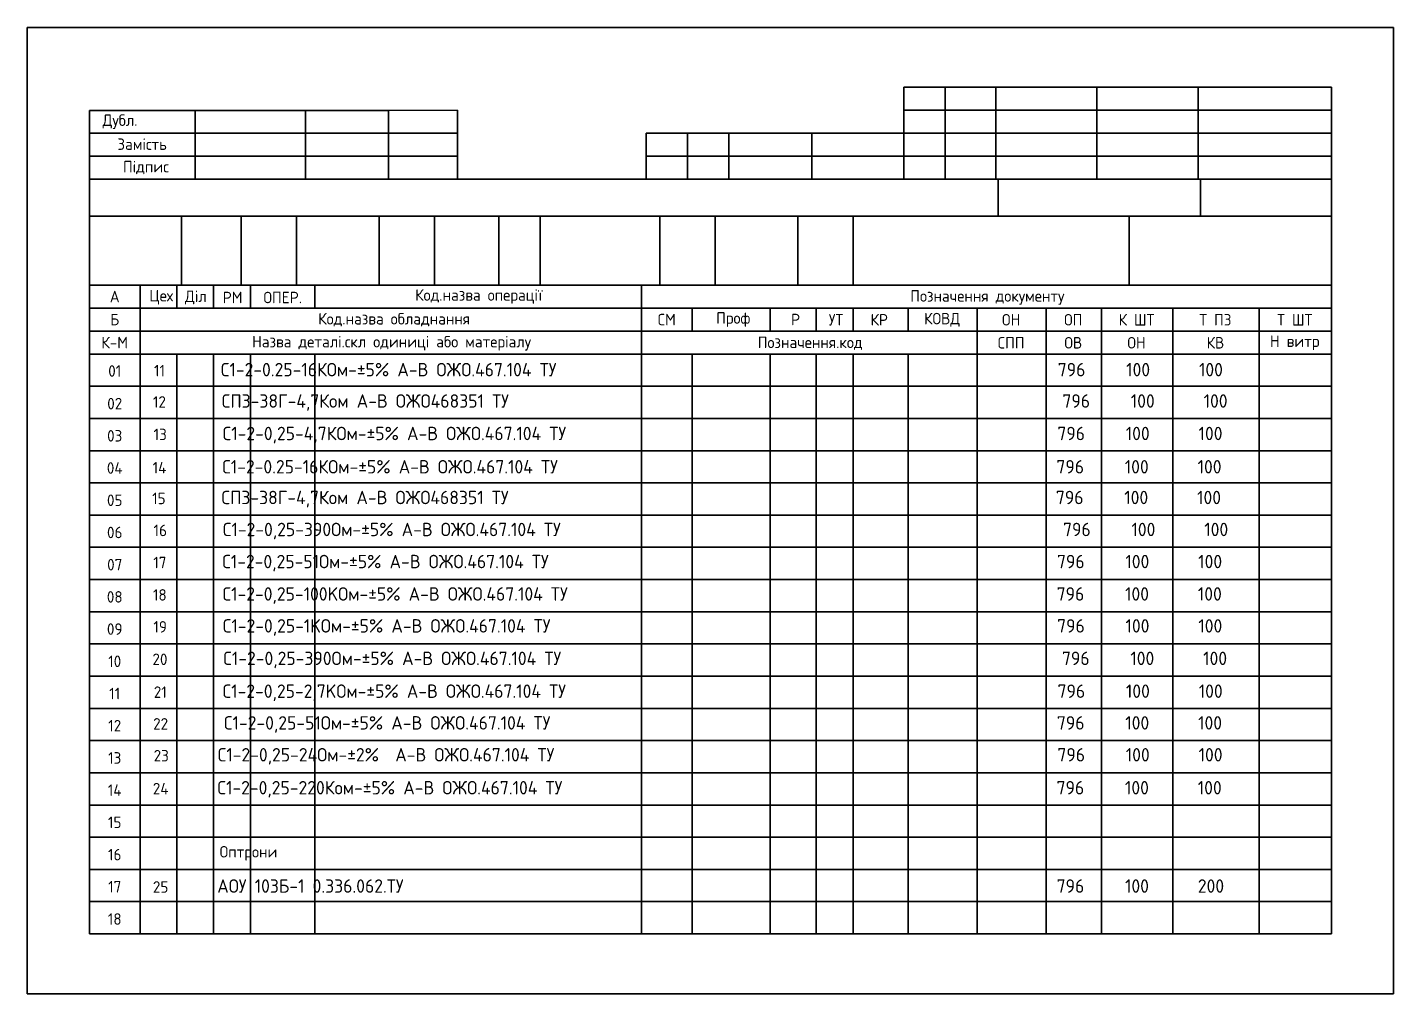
# Model space of a CAD drawing. Header units: millimetres. Extents: x -666 to 353, y -2321 to 561.
# Drawn here: x 52.7 to 349.7, y -1357.7 to -1147.7 of the extents above; entities that cross this region are included whole.
import ezdxf

# ---------------------------------------------------------------- set-up
doc = ezdxf.new("R2010")
doc.units = ezdxf.units.MM
doc.layers.get('0').update_dxf_attribs({"lineweight": 35})
doc.layers.add('Текст', color=7, linetype='Continuous')
doc.styles.get("Standard").update_dxf_attribs({"font": 'GOST_B.TTF'})

# ---------------------------------------------------------------- blocks, each defined once
blk = doc.blocks.new('*U6')
for p, q in [((11, 0), (270, 0)), ((11, 0), (11, -7)), ((120, 0), (120, -7)), ((131, 0), (131, -7)), ((148, 0), (148, -7)), ((158, 0), (158, -7)), ((166, 0), (166, -7)), ((178, 0), (178, -7)), ((193, 0), (193, -7)), ((208, 0), (208, -7)), ((220, 0), (220, -7)), ((235.5, 0), (235.5, -7)), ((254.3, 0), (254.3, -7)), ((270, 0), (270, -7)), ((270, -7), (11, -7))]:
    blk.add_line(p, q)

msp = doc.modelspace()

# ---------------------------------------------------------------- linework, layer by layer
for p, q in [((52.68, -1357.68), (52.68, -1147.68)), ((52.68, -1147.68), (349.68, -1147.68)), ((349.68, -1147.68), (349.68, -1357.68)), ((252.18, -1160.68), (243.18, -1160.68)), ((243.18, -1160.68), (243.18, -1170.68)), ((263.18, -1160.68), (252.18, -1160.68)), ((252.18, -1160.68), (252.18, -1180.68)), ((285.18, -1160.68), (263.18, -1160.68)), ((263.18, -1160.68), (263.18, -1180.68)), ((307.18, -1160.68), (285.18, -1160.68)), ((285.18, -1160.68), (285.18, -1180.68)), ((336.18, -1160.68), (307.18, -1160.68)), ((307.18, -1160.68), (307.18, -1180.68)), ((336.18, -1180.68), (336.18, -1160.68)), ((66.18, -1165.73), (89.18, -1165.73)), ((66.18, -1180.68), (66.18, -1165.73)), ((89.18, -1165.73), (113.18, -1165.73)), ((89.18, -1165.73), (89.18, -1180.68)), ((113.18, -1165.73), (131.18, -1165.73)), ((113.18, -1165.73), (113.18, -1180.68)), ((131.18, -1165.73), (146.18, -1165.68)), ((131.18, -1165.73), (131.18, -1180.68)), ((146.18, -1165.68), (146.18, -1170.68)), ((243.18, -1165.68), (336.18, -1165.68)), ((146.18, -1170.68), (66.18, -1170.68)), ((146.18, -1170.68), (146.18, -1175.68)), ((196.18, -1170.68), (187.18, -1170.68)), ((187.18, -1170.68), (187.18, -1180.68)), ((205.18, -1170.68), (196.18, -1170.68)), ((196.18, -1170.68), (196.18, -1180.68)), ((223.18, -1170.68), (205.18, -1170.68)), ((205.18, -1170.68), (205.18, -1180.68)), ((243.18, -1170.68), (223.18, -1170.68)), ((223.18, -1170.68), (223.18, -1180.68)), ((336.18, -1170.68), (243.18, -1170.68)), ((243.18, -1170.68), (243.18, -1180.68)), ((146.18, -1175.68), (66.18, -1175.68)), ((146.18, -1175.68), (146.18, -1180.68)), ((187.18, -1175.68), (336.18, -1175.68)), ((146.18, -1180.68), (66.18, -1180.68)), ((66.18, -1180.68), (336.18, -1180.68)), ((66.18, -1180.68), (66.18, -1188.68)), ((263.68, -1188.68), (263.68, -1180.68)), ((307.68, -1188.68), (307.68, -1180.68)), ((336.18, -1188.68), (336.18, -1180.68)), ((66.18, -1188.68), (336.18, -1188.68)), ((66.18, -1188.68), (66.18, -1193.68)), ((86.18, -1188.68), (86.18, -1203.68)), ((99.18, -1188.68), (99.18, -1203.68)), ((111.18, -1188.68), (111.18, -1203.68)), ((129.18, -1188.68), (129.18, -1203.68)), ((141.18, -1188.68), (141.18, -1203.68)), ((155.18, -1188.68), (155.18, -1203.68)), ((164.18, -1188.68), (164.18, -1203.68)), ((190.18, -1188.68), (190.18, -1203.68)), ((202.18, -1188.68), (202.18, -1203.68)), ((220.18, -1188.68), (220.18, -1203.68)), ((232.18, -1188.68), (232.18, -1203.68)), ((292.18, -1188.68), (292.18, -1203.68)), ((336.18, -1203.68), (336.18, -1188.68)), ((66.18, -1193.68), (66.18, -1198.68)), ((66.18, -1198.68), (66.18, -1203.68)), ((66.18, -1203.68), (336.18, -1203.68)), ((66.18, -1203.68), (66.18, -1208.68)), ((77.18, -1203.68), (77.18, -1218.68)), ((85.18, -1203.68), (85.18, -1208.68)), ((93.18, -1203.68), (93.18, -1208.68)), ((101.18, -1203.68), (101.18, -1208.68)), ((115.18, -1203.68), (115.18, -1208.68)), ((186.18, -1203.68), (186.18, -1208.68)), ((336.18, -1218.68), (336.18, -1203.68)), ((66.18, -1208.68), (336.18, -1208.68)), ((66.18, -1208.68), (66.18, -1218.68)), ((186.18, -1208.68), (186.18, -1213.68)), ((197.18, -1208.68), (197.18, -1213.68)), ((214.18, -1208.68), (214.18, -1213.68)), ((224.18, -1208.68), (224.18, -1213.68)), ((232.18, -1208.68), (232.18, -1213.68)), ((244.18, -1208.68), (244.18, -1213.68)), ((259.18, -1208.68), (259.18, -1213.68)), ((274.18, -1208.68), (274.18, -1213.68)), ((286.18, -1208.68), (286.18, -1213.68)), ((301.68, -1208.68), (301.68, -1213.68)), ((320.48, -1208.68), (320.48, -1213.68)), ((336.18, -1213.68), (66.18, -1213.68)), ((186.18, -1213.68), (186.18, -1218.68)), ((259.18, -1213.68), (259.18, -1218.68)), ((274.18, -1213.68), (274.18, -1218.68)), ((286.18, -1213.68), (286.18, -1218.68)), ((301.68, -1213.68), (301.68, -1218.68)), ((320.48, -1213.68), (320.48, -1218.68)), ((66.18, -1218.68), (336.18, -1218.68)), ((66.18, -1218.68), (66.18, -1344.68)), ((77.18, -1218.68), (77.18, -1344.68)), ((85.18, -1218.68), (85.18, -1232.68)), ((93.18, -1218.68), (93.18, -1232.68)), ((101.18, -1218.68), (101.18, -1232.68)), ((115.18, -1218.68), (115.18, -1232.68)), ((77.18, -1225.68), (66.18, -1225.68)), ((66.18, -1225.68), (336.18, -1225.68)), ((66.18, -1232.68), (66.18, -1225.68)), ((77.18, -1225.68), (77.18, -1232.68)), ((186.18, -1225.68), (186.18, -1232.68)), ((197.18, -1225.68), (197.18, -1232.68)), ((214.18, -1225.68), (214.18, -1232.68)), ((224.18, -1225.68), (224.18, -1232.68)), ((232.18, -1225.68), (232.18, -1232.68)), ((244.18, -1225.68), (244.18, -1232.68)), ((259.18, -1225.68), (259.18, -1232.68)), ((274.18, -1225.68), (274.18, -1232.68)), ((286.18, -1225.68), (286.18, -1232.68)), ((301.68, -1225.68), (301.68, -1232.68)), ((320.48, -1225.68), (320.48, -1232.68)), ((336.18, -1225.68), (336.18, -1232.68)), ((77.18, -1232.68), (66.18, -1232.68)), ((77.18, -1232.68), (66.18, -1232.68)), ((336.18, -1232.68), (66.18, -1232.68)), ((66.18, -1232.68), (336.18, -1232.68)), ((66.18, -1239.68), (66.18, -1232.68)), ((77.18, -1232.68), (77.18, -1239.68)), ((85.18, -1232.68), (85.18, -1239.68)), ((93.18, -1232.68), (93.18, -1239.68)), ((101.18, -1232.68), (101.18, -1239.68)), ((115.18, -1232.68), (115.18, -1239.68)), ((186.18, -1232.68), (186.18, -1239.68)), ((197.18, -1232.68), (197.18, -1239.68)), ((214.18, -1232.68), (214.18, -1239.68)), ((224.18, -1232.68), (224.18, -1239.68)), ((232.18, -1232.68), (232.18, -1239.68)), ((244.18, -1232.68), (244.18, -1239.68)), ((259.18, -1232.68), (259.18, -1239.68)), ((274.18, -1232.68), (274.18, -1239.68)), ((286.18, -1232.68), (286.18, -1239.68)), ((301.68, -1232.68), (301.68, -1239.68)), ((320.48, -1232.68), (320.48, -1239.68)), ((336.18, -1232.68), (336.18, -1239.68)), ((77.18, -1239.68), (66.18, -1239.68)), ((336.18, -1239.68), (66.18, -1239.68)), ((66.18, -1239.68), (336.18, -1239.68)), ((66.18, -1246.68), (66.18, -1239.68)), ((77.18, -1239.68), (77.18, -1246.68)), ((85.18, -1239.68), (85.18, -1246.68)), ((93.18, -1239.68), (93.18, -1246.68)), ((93.18, -1239.68), (93.18, -1246.68)), ((101.18, -1239.68), (101.18, -1246.68)), ((115.18, -1239.68), (115.18, -1246.68)), ((186.18, -1239.68), (186.18, -1246.68)), ((197.18, -1239.68), (197.18, -1246.68)), ((214.18, -1239.68), (214.18, -1246.68)), ((224.18, -1239.68), (224.18, -1246.68)), ((232.18, -1239.68), (232.18, -1246.68)), ((244.18, -1239.68), (244.18, -1246.68)), ((259.18, -1239.68), (259.18, -1246.68)), ((274.18, -1239.68), (274.18, -1246.68)), ((286.18, -1239.68), (286.18, -1246.68)), ((301.68, -1239.68), (301.68, -1246.68)), ((320.48, -1239.68), (320.48, -1246.68)), ((336.18, -1239.68), (336.18, -1246.68)), ((77.18, -1246.68), (66.18, -1246.68)), ((336.18, -1246.68), (66.18, -1246.68)), ((66.18, -1246.68), (336.18, -1246.68)), ((66.18, -1253.68), (66.18, -1246.68)), ((77.18, -1246.68), (77.18, -1253.68)), ((85.18, -1246.68), (85.18, -1253.68)), ((93.18, -1246.68), (93.18, -1253.68)), ((93.18, -1246.68), (93.18, -1253.68)), ((101.18, -1246.68), (101.18, -1253.68)), ((115.18, -1246.68), (115.18, -1253.68)), ((186.18, -1246.68), (186.18, -1253.68)), ((197.18, -1246.68), (197.18, -1253.68)), ((214.18, -1246.68), (214.18, -1253.68)), ((224.18, -1246.68), (224.18, -1253.68)), ((232.18, -1246.68), (232.18, -1253.68)), ((244.18, -1246.68), (244.18, -1253.68)), ((259.18, -1246.68), (259.18, -1253.68)), ((274.18, -1246.68), (274.18, -1253.68)), ((286.18, -1246.68), (286.18, -1253.68)), ((301.68, -1246.68), (301.68, -1253.68)), ((320.48, -1246.68), (320.48, -1253.68)), ((336.18, -1246.68), (336.18, -1253.68)), ((77.18, -1253.68), (66.18, -1253.68)), ((77.18, -1253.68), (66.18, -1253.68)), ((336.18, -1253.68), (66.18, -1253.68)), ((66.18, -1253.68), (336.18, -1253.68)), ((66.18, -1260.68), (66.18, -1253.68)), ((77.18, -1253.68), (77.18, -1260.68)), ((85.18, -1253.68), (85.18, -1260.68)), ((93.18, -1253.68), (93.18, -1260.68)), ((93.18, -1253.68), (93.18, -1260.68)), ((101.18, -1253.68), (101.18, -1260.68)), ((115.18, -1253.68), (115.18, -1260.68)), ((186.18, -1253.68), (186.18, -1260.68)), ((197.18, -1253.68), (197.18, -1260.68)), ((214.18, -1253.68), (214.18, -1260.68)), ((224.18, -1253.68), (224.18, -1260.68)), ((232.18, -1253.68), (232.18, -1260.68)), ((244.18, -1253.68), (244.18, -1260.68)), ((259.18, -1253.68), (259.18, -1260.68)), ((274.18, -1253.68), (274.18, -1260.68)), ((286.18, -1253.68), (286.18, -1260.68)), ((301.68, -1253.68), (301.68, -1260.68)), ((320.48, -1253.68), (320.48, -1260.68)), ((336.18, -1253.68), (336.18, -1260.68)), ((77.18, -1260.68), (66.18, -1260.68)), ((336.18, -1260.68), (66.18, -1260.68)), ((66.18, -1260.68), (336.18, -1260.68)), ((66.18, -1267.68), (66.18, -1260.68)), ((77.18, -1260.68), (77.18, -1267.68)), ((85.18, -1260.68), (85.18, -1267.68)), ((93.18, -1260.68), (93.18, -1267.68)), ((93.18, -1260.68), (93.18, -1267.68)), ((101.18, -1260.68), (101.18, -1267.68)), ((115.18, -1260.68), (115.18, -1267.68)), ((186.18, -1260.68), (186.18, -1267.68)), ((197.18, -1260.68), (197.18, -1267.68)), ((214.18, -1260.68), (214.18, -1267.68)), ((224.18, -1260.68), (224.18, -1267.68)), ((232.18, -1260.68), (232.18, -1267.68)), ((244.18, -1260.68), (244.18, -1267.68)), ((259.18, -1260.68), (259.18, -1267.68)), ((274.18, -1260.68), (274.18, -1267.68)), ((286.18, -1260.68), (286.18, -1267.68)), ((301.68, -1260.68), (301.68, -1267.68)), ((320.48, -1260.68), (320.48, -1267.68)), ((336.18, -1260.68), (336.18, -1267.68)), ((77.18, -1267.68), (66.18, -1267.68)), ((336.18, -1267.68), (66.18, -1267.68)), ((66.18, -1267.68), (336.18, -1267.68)), ((66.18, -1274.68), (66.18, -1267.68)), ((77.18, -1267.68), (77.18, -1274.68)), ((85.18, -1267.68), (85.18, -1274.68)), ((93.18, -1267.68), (93.18, -1274.68)), ((101.18, -1267.68), (101.18, -1274.68)), ((115.18, -1267.68), (115.18, -1274.68)), ((186.18, -1267.68), (186.18, -1274.68)), ((197.18, -1267.68), (197.18, -1274.68)), ((214.18, -1267.68), (214.18, -1274.68)), ((224.18, -1267.68), (224.18, -1274.68)), ((232.18, -1267.68), (232.18, -1274.68)), ((244.18, -1267.68), (244.18, -1274.68)), ((259.18, -1267.68), (259.18, -1274.68)), ((274.18, -1267.68), (274.18, -1274.68)), ((286.18, -1267.68), (286.18, -1274.68)), ((301.68, -1267.68), (301.68, -1274.68)), ((320.48, -1267.68), (320.48, -1274.68)), ((336.18, -1267.68), (336.18, -1274.68)), ((77.18, -1274.68), (66.18, -1274.68)), ((77.18, -1274.68), (66.18, -1274.68)), ((336.18, -1274.68), (66.18, -1274.68)), ((66.18, -1274.68), (336.18, -1274.68)), ((66.18, -1281.68), (66.18, -1274.68)), ((77.18, -1274.68), (77.18, -1281.68)), ((85.18, -1274.68), (85.18, -1281.68)), ((93.18, -1274.68), (93.18, -1281.68)), ((101.18, -1274.68), (101.18, -1281.68)), ((115.18, -1274.68), (115.18, -1281.68)), ((186.18, -1274.68), (186.18, -1281.68)), ((197.18, -1274.68), (197.18, -1281.68)), ((214.18, -1274.68), (214.18, -1281.68)), ((224.18, -1274.68), (224.18, -1281.68)), ((232.18, -1274.68), (232.18, -1281.68)), ((244.18, -1274.68), (244.18, -1281.68)), ((259.18, -1274.68), (259.18, -1281.68)), ((274.18, -1274.68), (274.18, -1281.68)), ((286.18, -1274.68), (286.18, -1281.68)), ((301.68, -1274.68), (301.68, -1281.68)), ((320.48, -1274.68), (320.48, -1281.68)), ((336.18, -1274.68), (336.18, -1281.68)), ((77.18, -1281.68), (66.18, -1281.68)), ((336.18, -1281.68), (66.18, -1281.68)), ((66.18, -1281.68), (336.18, -1281.68)), ((66.18, -1288.68), (66.18, -1281.68)), ((77.18, -1281.68), (77.18, -1288.68)), ((85.18, -1281.68), (85.18, -1288.68)), ((93.18, -1281.68), (93.18, -1288.68)), ((101.18, -1281.68), (101.18, -1288.68)), ((115.18, -1281.68), (115.18, -1288.68)), ((186.18, -1281.68), (186.18, -1288.68)), ((197.18, -1281.68), (197.18, -1288.68)), ((214.18, -1281.68), (214.18, -1288.68)), ((224.18, -1281.68), (224.18, -1288.68)), ((232.18, -1281.68), (232.18, -1288.68)), ((244.18, -1281.68), (244.18, -1288.68)), ((259.18, -1281.68), (259.18, -1288.68)), ((274.18, -1281.68), (274.18, -1288.68)), ((286.18, -1281.68), (286.18, -1288.68)), ((301.68, -1281.68), (301.68, -1288.68)), ((320.48, -1281.68), (320.48, -1288.68)), ((336.18, -1281.68), (336.18, -1288.68)), ((77.18, -1288.68), (66.18, -1288.68)), ((336.18, -1288.68), (66.18, -1288.68)), ((66.18, -1288.68), (336.18, -1288.68)), ((66.18, -1295.68), (66.18, -1288.68)), ((77.18, -1288.68), (77.18, -1295.68)), ((85.18, -1288.68), (85.18, -1295.68)), ((93.18, -1288.68), (93.18, -1295.68)), ((101.18, -1288.68), (101.18, -1295.68)), ((115.18, -1288.68), (115.18, -1295.68)), ((186.18, -1288.68), (186.18, -1295.68)), ((197.18, -1288.68), (197.18, -1295.68)), ((214.18, -1288.68), (214.18, -1295.68)), ((224.18, -1288.68), (224.18, -1295.68)), ((232.18, -1288.68), (232.18, -1295.68)), ((244.18, -1288.68), (244.18, -1295.68)), ((259.18, -1288.68), (259.18, -1295.68)), ((274.18, -1288.68), (274.18, -1295.68)), ((286.18, -1288.68), (286.18, -1295.68)), ((301.68, -1288.68), (301.68, -1295.68)), ((320.48, -1288.68), (320.48, -1295.68)), ((336.18, -1288.68), (336.18, -1295.68)), ((77.18, -1295.68), (66.18, -1295.68)), ((77.18, -1295.68), (66.18, -1295.68)), ((336.18, -1295.68), (66.18, -1295.68)), ((66.18, -1295.68), (336.18, -1295.68)), ((66.18, -1302.68), (66.18, -1295.68)), ((77.18, -1295.68), (77.18, -1302.68)), ((85.18, -1295.68), (85.18, -1302.68)), ((93.18, -1295.68), (93.18, -1302.68)), ((101.18, -1295.68), (101.18, -1302.68)), ((115.18, -1295.68), (115.18, -1302.68)), ((186.18, -1295.68), (186.18, -1302.68)), ((197.18, -1295.68), (197.18, -1302.68)), ((214.18, -1295.68), (214.18, -1302.68)), ((224.18, -1295.68), (224.18, -1302.68)), ((232.18, -1295.68), (232.18, -1302.68)), ((244.18, -1295.68), (244.18, -1302.68)), ((259.18, -1295.68), (259.18, -1302.68)), ((274.18, -1295.68), (274.18, -1302.68)), ((286.18, -1295.68), (286.18, -1302.68)), ((301.68, -1295.68), (301.68, -1302.68)), ((320.48, -1295.68), (320.48, -1302.68)), ((336.18, -1295.68), (336.18, -1302.68)), ((77.18, -1302.68), (66.18, -1302.68)), ((336.18, -1302.68), (66.18, -1302.68)), ((66.18, -1302.68), (336.18, -1302.68)), ((66.18, -1309.68), (66.18, -1302.68)), ((77.18, -1302.68), (77.18, -1309.68)), ((85.18, -1302.68), (85.18, -1309.68)), ((93.18, -1302.68), (93.18, -1309.68)), ((101.18, -1302.68), (101.18, -1309.68)), ((115.18, -1302.68), (115.18, -1309.68)), ((186.18, -1302.68), (186.18, -1309.68)), ((197.18, -1302.68), (197.18, -1309.68)), ((214.18, -1302.68), (214.18, -1309.68)), ((224.18, -1302.68), (224.18, -1309.68)), ((232.18, -1302.68), (232.18, -1309.68)), ((244.18, -1302.68), (244.18, -1309.68)), ((259.18, -1302.68), (259.18, -1309.68)), ((274.18, -1302.68), (274.18, -1309.68)), ((286.18, -1302.68), (286.18, -1309.68)), ((301.68, -1302.68), (301.68, -1309.68)), ((320.48, -1302.68), (320.48, -1309.68)), ((336.18, -1302.68), (336.18, -1309.68)), ((77.18, -1309.68), (66.18, -1309.68)), ((336.18, -1309.68), (66.18, -1309.68)), ((66.18, -1309.68), (336.18, -1309.68)), ((66.18, -1316.68), (66.18, -1309.68)), ((77.18, -1309.68), (77.18, -1316.68)), ((85.18, -1309.68), (85.18, -1316.68)), ((93.18, -1309.68), (93.18, -1316.68)), ((101.18, -1309.68), (101.18, -1316.68)), ((115.18, -1309.68), (115.18, -1316.68)), ((186.18, -1309.68), (186.18, -1316.68)), ((197.18, -1309.68), (197.18, -1316.68)), ((214.18, -1309.68), (214.18, -1316.68)), ((224.18, -1309.68), (224.18, -1316.68)), ((232.18, -1309.68), (232.18, -1316.68)), ((244.18, -1309.68), (244.18, -1316.68)), ((259.18, -1309.68), (259.18, -1316.68)), ((274.18, -1309.68), (274.18, -1316.68)), ((286.18, -1309.68), (286.18, -1316.68)), ((301.68, -1309.68), (301.68, -1316.68)), ((320.48, -1309.68), (320.48, -1316.68)), ((336.18, -1309.68), (336.18, -1316.68)), ((77.18, -1316.68), (66.18, -1316.68)), ((77.18, -1316.68), (66.18, -1316.68)), ((336.18, -1316.68), (66.18, -1316.68)), ((66.18, -1316.68), (336.18, -1316.68)), ((66.18, -1323.68), (66.18, -1316.68)), ((77.18, -1316.68), (77.18, -1323.68)), ((85.18, -1316.68), (85.18, -1323.68)), ((93.18, -1316.68), (93.18, -1323.68)), ((101.18, -1316.68), (101.18, -1323.68)), ((115.18, -1316.68), (115.18, -1323.68)), ((186.18, -1316.68), (186.18, -1323.68)), ((197.18, -1316.68), (197.18, -1323.68)), ((214.18, -1316.68), (214.18, -1323.68)), ((224.18, -1316.68), (224.18, -1323.68)), ((232.18, -1316.68), (232.18, -1323.68)), ((244.18, -1316.68), (244.18, -1323.68)), ((259.18, -1316.68), (259.18, -1323.68)), ((274.18, -1316.68), (274.18, -1323.68)), ((286.18, -1316.68), (286.18, -1323.68)), ((301.68, -1316.68), (301.68, -1323.68)), ((320.48, -1316.68), (320.48, -1323.68)), ((336.18, -1316.68), (336.18, -1323.68)), ((77.18, -1323.68), (66.18, -1323.68)), ((336.18, -1323.68), (66.18, -1323.68)), ((66.18, -1323.68), (336.18, -1323.68)), ((66.18, -1330.68), (66.18, -1323.68)), ((77.18, -1323.68), (77.18, -1330.68)), ((85.18, -1323.68), (85.18, -1330.68)), ((93.18, -1323.68), (93.18, -1330.68)), ((101.18, -1323.68), (101.18, -1330.68)), ((115.18, -1323.68), (115.18, -1330.68)), ((186.18, -1323.68), (186.18, -1330.68)), ((197.18, -1323.68), (197.18, -1330.68)), ((214.18, -1323.68), (214.18, -1330.68)), ((224.18, -1323.68), (224.18, -1330.68)), ((232.18, -1323.68), (232.18, -1330.68)), ((244.18, -1323.68), (244.18, -1330.68)), ((259.18, -1323.68), (259.18, -1330.68)), ((274.18, -1323.68), (274.18, -1330.68)), ((286.18, -1323.68), (286.18, -1330.68)), ((301.68, -1323.68), (301.68, -1330.68)), ((320.48, -1323.68), (320.48, -1330.68)), ((336.18, -1323.68), (336.18, -1330.68)), ((77.18, -1330.68), (66.18, -1330.68)), ((336.18, -1330.68), (66.18, -1330.68)), ((66.18, -1330.68), (336.18, -1330.68)), ((66.18, -1337.68), (66.18, -1330.68)), ((77.18, -1330.68), (77.18, -1337.68)), ((85.18, -1330.68), (85.18, -1337.68)), ((93.18, -1330.68), (93.18, -1337.68)), ((101.18, -1330.68), (101.18, -1337.68)), ((115.18, -1330.68), (115.18, -1337.68)), ((186.18, -1330.68), (186.18, -1337.68)), ((197.18, -1330.68), (197.18, -1337.68)), ((214.18, -1330.68), (214.18, -1337.68)), ((224.18, -1330.68), (224.18, -1337.68)), ((232.18, -1330.68), (232.18, -1337.68)), ((244.18, -1330.68), (244.18, -1337.68)), ((259.18, -1330.68), (259.18, -1337.68)), ((274.18, -1330.68), (274.18, -1337.68)), ((286.18, -1330.68), (286.18, -1337.68)), ((301.68, -1330.68), (301.68, -1337.68)), ((320.48, -1330.68), (320.48, -1337.68)), ((336.18, -1330.68), (336.18, -1337.68)), ((77.18, -1337.68), (66.18, -1337.68)), ((77.18, -1337.68), (66.18, -1337.68)), ((336.18, -1337.68), (66.18, -1337.68)), ((66.18, -1337.68), (336.18, -1337.68)), ((66.18, -1344.68), (66.18, -1337.68)), ((77.18, -1337.68), (77.18, -1344.68)), ((85.18, -1337.68), (85.18, -1344.68)), ((93.18, -1337.68), (93.18, -1344.68)), ((101.18, -1337.68), (101.18, -1344.68)), ((115.18, -1337.68), (115.18, -1344.68)), ((186.18, -1337.68), (186.18, -1344.68)), ((197.18, -1337.68), (197.18, -1344.68)), ((214.18, -1337.68), (214.18, -1344.68)), ((224.18, -1337.68), (224.18, -1344.68)), ((232.18, -1337.68), (232.18, -1344.68)), ((244.18, -1337.68), (244.18, -1344.68)), ((259.18, -1337.68), (259.18, -1344.68)), ((274.18, -1337.68), (274.18, -1344.68)), ((286.18, -1337.68), (286.18, -1344.68)), ((301.68, -1337.68), (301.68, -1344.68)), ((320.48, -1337.68), (320.48, -1344.68)), ((336.18, -1337.68), (336.18, -1344.68)), ((77.18, -1344.68), (66.18, -1344.68)), ((77.18, -1344.68), (66.18, -1344.68)), ((77.18, -1344.68), (66.18, -1344.68)), ((336.18, -1344.68), (66.18, -1344.68)), ((349.68, -1357.68), (52.68, -1357.68))]:
    msp.add_line(p, q)

# ---------------------------------------------------------------- block references
msp.add_blockref('*U6', (66.18, -1218.68))

# ---------------------------------------------------------------- texts
at = {"attachment_point": 5}
for s, width, insert, char_height in [(' Дубл.', 11.5, (72.07, -1168.2), 2.5), (' {\\H1.25x;Замість}', 21.2493, (77.02, -1173.07), 2), (' Підпис', 23, (77.68, -1178.15), 2.5), ('А', 11, (71.68, -1206.18), 2.5), ('Цех', 8, (81.78, -1206.33), 2.5), ('Діл', 8, (89.31, -1206.39), 2.5), ('РМ', 8, (97.31, -1206.39), 2.5), ('ОПЕР.', 8, (108.2, -1206.39), 2.5), ('Код.назва операції', 39.3298, (150.85, -1206.18), 2.5), ('Позначення документу', 48.0694, (261.35, -1206.39), 2.5), ('Б', 11, (71.68, -1211.18), 2.5), ('Код.назва обладнання', 39.3298, (132.42, -1211.21), 2.5), ('СМ', 11, (191.68, -1211.18), 2.5), ('Проф', 11, (206.11, -1211.18), 2.5), ('Р', 10, (219.68, -1211.18), 2.5), ('УТ', 6.25, (228.47, -1211.23), 2.5), ('КР', 6.25, (237.86, -1211.23), 2.5), ('КОВД', 6.25, (251.53, -1211.23), 2.5), ('ОН', 6.25, (266.53, -1211.23), 2.5), ('ОП', 6.25, (280.03, -1211.23), 2.5), ('К ШТ', 9.2284, (293.78, -1211.23), 2.5), ('Т ПЗ', 8.9576, (310.93, -1211.23), 2.5), ('Т ШТ', 9.6346, (328.18, -1211.23), 2.5), ('Назва деталі.скл одиниці або матеріалу', 81.2961, (131.85, -1216.33), 2.5), ('Н витр', 11.3668, (328.18, -1216.23), 2.5), ('К-М', 11, (71.68, -1216.18), 2.5), ('Позначення.код', 48.0694, (222.85, -1216.33), 2.5), ('СПП', 6.25, (266.53, -1216.23), 2.5), ('ОВ', 6.25, (280.03, -1216.23), 2.5), ('ОН', 9.2284, (293.78, -1216.23), 2.5), ('КВ', 8.9576, (310.93, -1216.23), 2.5), ('01', 11, (71.68, -1222.36), 2.5), ('02', 11, (71.68, -1229.45), 2.5), ('03', 11, (71.68, -1236.45), 2.5), ('04', 11, (71.68, -1243.45), 2.5), ('05', 11, (71.68, -1250.45), 2.5), ('06', 11, (71.68, -1257.45), 2.5), ('07', 11, (71.68, -1264.45), 2.5), ('08', 11, (71.68, -1271.45), 2.5), ('09', 11, (71.68, -1278.45), 2.5), ('10', 11, (71.68, -1285.45), 2.5), ('11', 11, (71.68, -1292.45), 2.5), ('12', 11, (71.68, -1299.45), 2.5), ('13', 11, (71.68, -1306.45), 2.5), ('14', 11, (71.68, -1313.45), 2.5), ('15', 11, (71.68, -1320.45), 2.5), ('16', 11, (71.68, -1327.45), 2.5), ('17', 11, (71.68, -1334.45), 2.5), ('18', 11, (71.68, -1341.45), 2.5)]:
    msp.add_mtext_dynamic_manual_height_columns(s, width=width, gutter_width=12.5, heights=[0], dxfattribs=dict(at, insert=insert, char_height=char_height))
at = {"layer": 'Текст', "char_height": 2.5, "attachment_point": 4}
for s, width, heights, insert in [('\\pt104.96,114.5,124.04,133.58,143.13,152.67,160,170,180;  11        {\\H1.1667x;С1-2-0.25-16КОм-±5% А-В ОЖО.467.104 ТУ  ^I^I^I^I^I^I^I^I^I           796     100      100}', 243.3, [6.68], (77.19, -1222.07)), ('\\pt95.418,104.96,114.5,124.04,133.58,143.13,152.67,160;  12        {\\H1.1667x;СП3-38Г-4,7Ком А-В ОЖО468351 ТУ     ^I^I^I^I^I^I^I^I                       796     100      100}', 243.3, [6.68], (76.95, -1229.22)), ('\\pt104.96,114.5,124.04,133.58,143.13,152.67,160,170,180;  13        {\\H1.1667x;С1-2-0,25-4,7КОм-±5% А-В ОЖО.467.104 ТУ^I^I^I^I^I^I^I^I^I           796     100      100}', 243.3, [6.68], (77.1, -1236.28)), ('\\pt104.96,114.5,124.04,133.58,143.13,152.67,160,170,180;  14        {\\H1.1667x;С1-2-0.25-16КОм-±5% А-В ОЖО.467.104 ТУ^I^I^I^I^I^I^I^I^I           796     100      100}', 243.3, [6.68], (76.89, -1243.18)), ('\\pt95.418,104.96,114.5,124.04,143.13,152.67,160,170,180;  15        {\\H1.1667x;СП3-38Г-4,7Ком А-В ОЖО468351 ТУ  ^I^I^I^I       ^I^I^I^I^I           796     100      100}', 243.3, [6.68], (76.78, -1250.19)), ('\\pt104.96,124.04,133.58,143.13,152.67,160;  16        {\\H1.1667x;С1-2-0,25-390Ом-±5% А-В ОЖО.467.104 ТУ   ^I      ^I^I^I^I^I                       796     100      100}', 243.3, [6.68], (77.09, -1257.14)), ('\\pt114.5,124.04,133.58,143.13,152.67,160,170,180;  17        {\\H1.1667x;С1-2-0,25-51Ом-±5% А-В ОЖО.467.104 ТУ       ^I^I^I^I^I^I^I^I           796     100      100}', 243.3, [6.68], (77.02, -1264.11)), ('\\pt104.96,114.5,124.04,133.58,143.13,152.67,160,170,180;  18        {\\H1.1667x;С1-2-0,25-100KОм-±5% А-В ОЖО.467.104 ТУ^I^I^I^I^I^I^I^I^I           796     100      100}', 243.3, [6.68], (76.95, -1271.15)), ('\\pt95.418,104.96,114.5,124.04,143.13,152.67,160,170,180;  19        {\\H1.1667x;С1-2-0,25-1KОм-±5% А-В ОЖО.467.104 ТУ^I^I^I^I       ^I^I^I^I^I           796     100      100}', 243.3, [6.68], (77.05, -1278.09)), ('\\pt104.96,114.5,124.04,133.58,143.13,152.67,160;  20        {\\H1.1667x;С1-2-0,25-390Ом-±5% А-В ОЖО.467.104 ТУ ^I^I^I^I^I^I^I                       796     100      100}', 243.3, [6.68], (76.85, -1285.15)), ('\\pt104.96,114.5,124.04,133.58,143.13,152.67,160,170,180;  21        {\\H1.1667x;С1-2-0,25-2,7KОм-±5% А-В ОЖО.467.104 ТУ^I^I^I^I^I^I^I^I^I           796     100      100}', 243.3, [6.68], (77.14, -1292.28)), ('\\pt104.96,114.5,124.04,133.58,143.13,152.67,160,170,180;  22        {\\H1.1667x;С1-2-0,25-51Ом-±5% А-В ОЖО.467.104 ТУ ^I^I^I^I^I^I^I^I^I           796     100      100}', 243.3, [6.68], (77, -1299.17)), ('\\pt95.418,104.96,114.5,124.04,143.13,152.67,160,170,180;  23       {\\H1.1667x;С1-2-0,25-24Ом-±2%  А-В ОЖО.467.104 ТУ^I^I^I^I       ^I^I^I^I^I           796     100      100}', 243.3, [7.11], (77.11, -1306.1)), ('\\pt104.96,114.5,124.04,143.13,152.67,160,170,180;  24       {\\H1.1667x;С1-2-0,25-220Ком-±5% А-В ОЖО.467.104 ТУ^I^I^I       ^I^I^I^I^I           796     100      100}', 243.3, [7.11], (76.93, -1313.26)), (' Оптрони', 93, [6.8], (92.97, -1327.18)), ('\\pt104.96,114.5,124.04,133.58,143.13,152.67,160,170,180;  25       {\\H1.1667x;АОУ 103Б-1 0.336.062.ТУ                     ^I^I^I^I^I^I^I^I^I           796     100      200}', 243.3, [6.68], (76.94, -1334.29))]:
    msp.add_mtext_dynamic_manual_height_columns(s, width=width, gutter_width=12.5, heights=heights, dxfattribs=dict(at, insert=insert))

doc.saveas('drawing.dxf')
